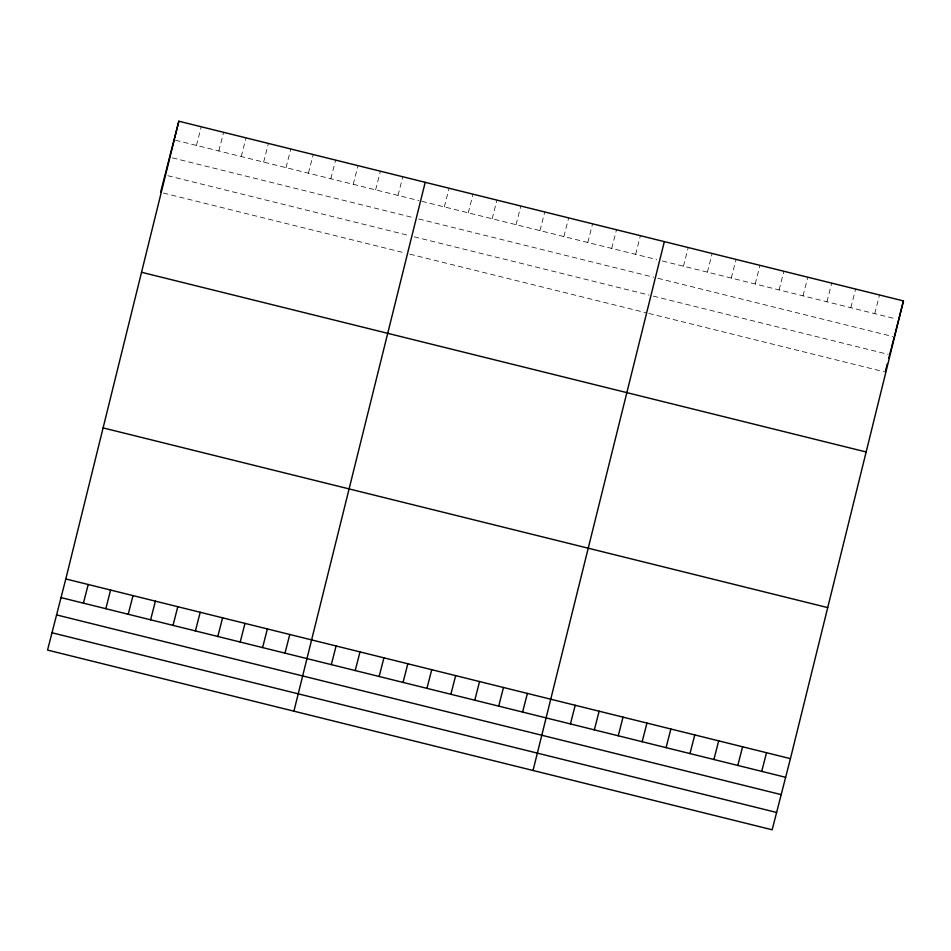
<?xml version="1.0" encoding="UTF-8"?>
<svg xmlns="http://www.w3.org/2000/svg" width="951" height="951" viewBox="0 0 951 951"><rect width="100%" height="100%" fill="white"/><g stroke="black" fill="none" stroke-linecap="round" stroke-linejoin="round"><path stroke-width="0.71" stroke-dasharray="4.75 3.57" d="M196.441 145.42L201.232 126.78M218.837 150.983L223.628 132.332M241.245 156.535L246.024 137.883M263.641 162.086L268.42 143.435M286.037 167.638L290.816 148.998M308.433 173.201L313.224 154.549M330.829 178.752L335.62 160.101M353.225 184.304L358.016 165.652M375.621 189.855L380.412 171.216M398.017 195.419L402.808 176.767M444.331 206.902L449.122 188.25M468.237 212.834L473.027 194.182M492.154 218.754L496.945 200.114M516.06 224.686L520.851 206.046M539.978 230.618L544.768 211.966M563.895 236.549L568.674 217.898M587.801 242.481L592.592 223.83M611.719 248.413L616.498 229.762M635.625 254.345L640.415 235.693M683.448 266.197L688.239 247.557M707.366 272.129L712.156 253.477M731.271 278.061L736.062 259.409M755.189 283.992L759.98 265.341M779.095 289.924L783.886 271.273M803.013 295.856L807.803 277.205M826.93 301.776L831.709 283.136M850.836 307.708L855.627 289.068M874.754 313.64L879.532 294.988M175.448 140.213L419.022 200.625M421.828 201.315L656.725 259.575M662.348 260.966L895.854 318.87M172.404 157.878L414.565 217.945M418.785 218.98L653.682 277.24M657.902 278.286L892.811 336.535M167.816 175.721L409.988 235.789M414.196 236.823L649.105 295.083M653.325 296.13L888.222 354.378M163.37 193.041L405.542 253.097M409.75 254.143L646.062 312.748M648.879 313.45L883.776 371.698"/><path stroke-width="1.43" d="M65.809 578.945L178.836 121.217L903.45 300.92L790.424 758.648L772.164 829.783L47.55 650.08L65.809 578.945L790.424 758.648M425.204 182.319L293.918 711.17M664.333 241.625L533.047 770.476M160.576 192.352L178.836 121.217M83.426 603.148L88.205 584.508M105.823 608.711L110.601 590.06M128.219 614.263L133.009 595.611M150.615 619.814L155.405 601.163M173.011 625.366L177.801 606.726M195.407 630.929L200.197 612.278M217.803 636.481L222.593 617.829M240.199 642.032L244.989 623.38M262.595 647.583L267.386 628.944M284.991 653.147L289.782 634.495M331.305 664.63L336.095 645.979M355.222 670.55L360.001 651.91M379.128 676.482L383.919 657.842M403.046 682.414L407.824 663.762M426.951 688.346L431.742 669.694M450.869 694.278L455.66 675.626M474.775 700.209L479.566 681.558M498.693 706.141L503.483 687.49M522.598 712.061L527.389 693.422M570.434 723.925L575.212 705.273M594.339 729.857L599.13 711.205M618.257 735.789L623.036 717.137M642.163 741.721L646.953 723.069M666.08 747.652L670.871 729.001M689.986 753.572L694.777 734.933M713.904 759.504L718.694 740.865M737.81 765.436L742.6 746.785M761.727 771.368L766.518 752.716M885.191 372.055L886.368 367.431M886.665 366.278L887.259 363.971M888.745 358.194L889.34 355.888M889.637 354.735L891.158 348.779M891.467 347.59L894.213 336.892M894.511 335.739L903.45 300.92M141.533 272.271L866.147 451.975M103.112 427.902L827.727 607.606M61.019 597.597L785.633 777.3M56.573 614.917L781.187 794.62M51.996 632.76L776.61 812.463"/></g></svg>
